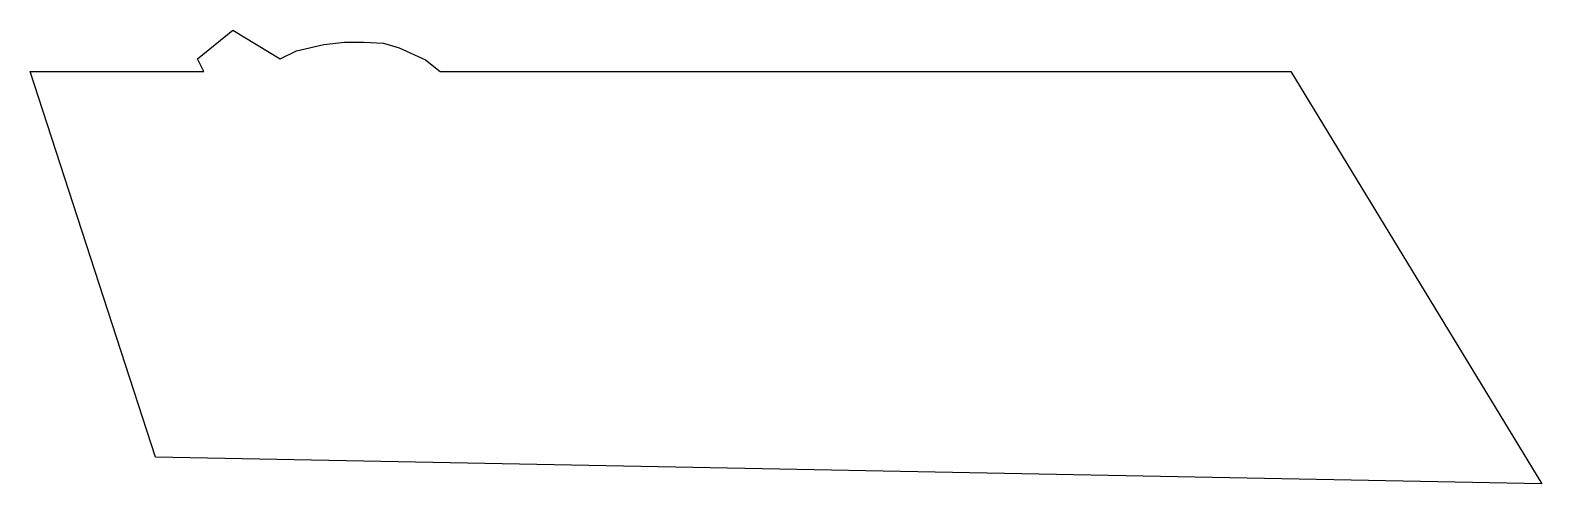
# Model space of a CAD drawing. Header units: millimetres. Extents: x 1.9 to 96.8, y 1.9 to 30.3.
import ezdxf

# ---------------------------------------------------------------- set-up
doc = ezdxf.new("R2010")
doc.units = ezdxf.units.MM

msp = doc.modelspace()

# ---------------------------------------------------------------- linework, layer by layer
at = {"color": 7, "linetype": 'Continuous'}
for p, q in [((12.355, 28.521), (14.577, 30.325)), ((14.577, 30.325), (17.55, 28.521)), ((18.567, 29.03), (20.283, 29.423)), ((20.283, 29.423), (21.582, 29.587)), ((21.582, 29.587), (22.804, 29.587)), ((22.804, 29.587), (24.041, 29.505)), ((24.041, 29.505), (25.015, 29.226)), ((12.751, 27.729), (12.355, 28.521)), ((17.55, 28.521), (18.567, 29.03)), ((25.015, 29.226), (26.667, 28.465)), ((1.86, 27.729), (12.751, 27.729)), ((9.721, 3.529), (1.86, 27.729)), ((26.667, 28.465), (27.597, 27.729)), ((27.597, 27.729), (81.009, 27.729)), ((81.009, 27.729), (96.757, 1.869)), ((96.757, 1.869), (9.721, 3.529))]:
    msp.add_line(p, q, dxfattribs=at)

doc.saveas('drawing.dxf')
